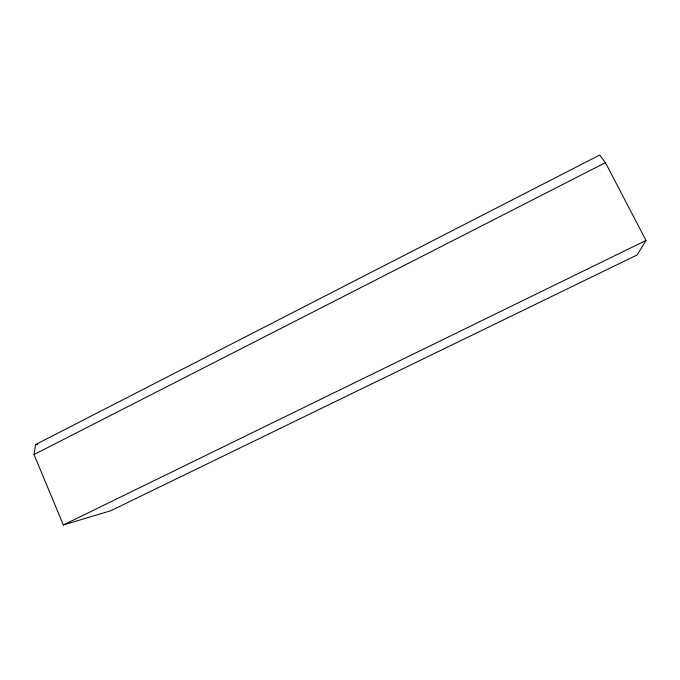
<?xml version="1.0" encoding="UTF-8"?>
<svg xmlns="http://www.w3.org/2000/svg" width="680" height="680" viewBox="0 0 680 680"><rect width="100%" height="100%" fill="white"/><g stroke="black" fill="none" stroke-linecap="round" stroke-linejoin="round"><path stroke-width="1.02" d="M34 454.571L35.581 444.575L599.692 155.04L605.446 162.656L646 240.456L637.194 254.915L110.712 510.773L63.367 524.96L34 454.571L605.446 162.656M63.367 524.96L646 240.456M35.581 444.575L37.655 444.304"/></g></svg>
